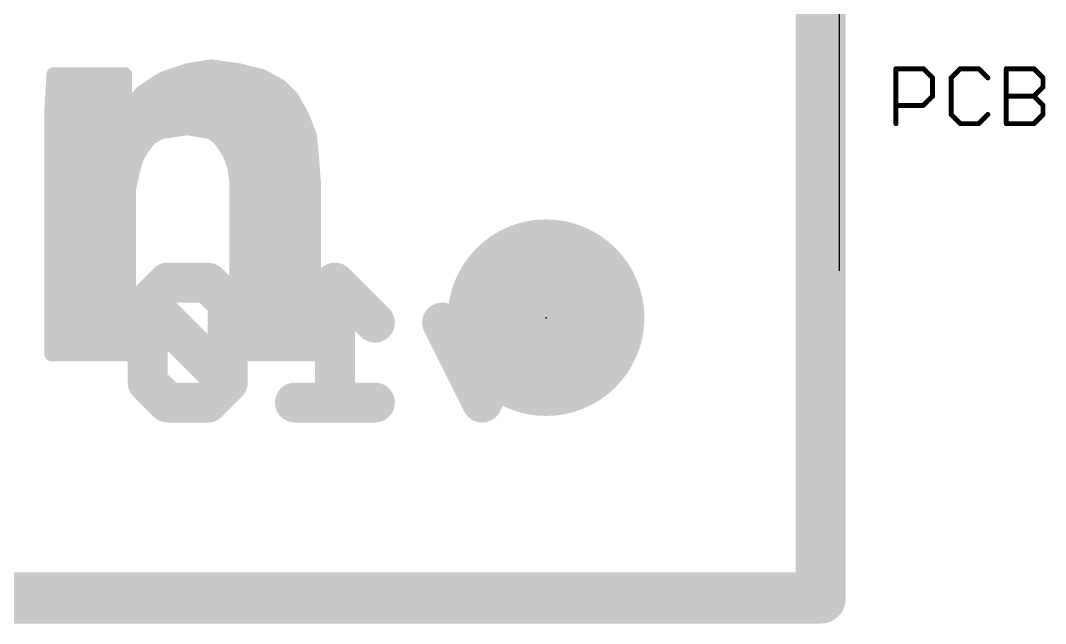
# Model space of a CAD drawing. Extents: x -29 to 78, y -18 to 17.
# Drawn here: x 18.79 to 24, y -0.16 to 2.91 of the extents above; entities that cross this region are included whole.
import ezdxf

# ---------------------------------------------------------------- set-up
doc = ezdxf.new("R2010")
doc.units = 0
for name, color, linetype in [('1', 12, 'CONTINUOUS'), ('16', 132, 'CONTINUOUS'), ('20', 53, 'CONTINUOUS'), ('21', 41, 'CONTINUOUS'), ('23', 53, 'CONTINUOUS'), ('51', 53, 'CONTINUOUS')]:
    doc.layers.add(name, color=color, linetype=linetype)

# ---------------------------------------------------------------- blocks, each defined once
blk = doc.blocks.new('PIE')
at = {"const_width": 0.5}
blk.add_lwpolyline([(0, -0.25, 1), (0, 0.25, 1), (0, -0.25)], format="xyb", dxfattribs=at)

msp = doc.modelspace()

# ---------------------------------------------------------------- linework, layer by layer
at = {"layer": '1', "const_width": 0.254}
for points in [[(22.86, 3.556), (22.86, -0.0318)], [(22.86, -0.0318), (0, -0.0318)]]:
    msp.add_lwpolyline(points, dxfattribs=at)
at = {"layer": '1', "const_width": 0.127}
for points in [[(22.86, -0.0953, 1), (22.86, 0.0317)], [(22.7965, -0.0318, 1), (22.9235, -0.0318)]]:
    msp.add_lwpolyline(points, format="xyb", dxfattribs=at)
at = {"layer": '16'}
for points, const_width in [([(22.86, 3.556), (22.86, -0.0318)], 0.254), ([(19.5391, 1.5753), (19.4374, 1.4736)], 0.2032), ([(19.7425, 1.5753), (19.5391, 1.5753)], 0.2032), ([(19.8442, 1.4736), (19.7425, 1.5753)], 0.2032), ([(20.5926, 1.3719), (20.3892, 1.5753)], 0.2032), ([(20.3892, 1.5753), (20.3892, 0.9652)], 0.2032), ([(19.4374, 1.4736), (19.4374, 1.0669)], 0.2032), ([(19.8442, 1.0669), (19.4374, 1.4736)], 0.2032), ([(19.8442, 1.0669), (19.8442, 1.4736)], 0.2032), ([(21.1377, 0.9652), (20.9343, 1.3719)], 0.2032), ([(21.341, 1.3719), (21.1377, 0.9652)], 0.2032), ([(19.4374, 1.0669), (19.5391, 0.9652)], 0.2032), ([(19.7425, 0.9652), (19.8442, 1.0669)], 0.2032), ([(19.5391, 0.9652), (19.7425, 0.9652)], 0.2032), ([(20.5926, 0.9652), (20.1859, 0.9652)], 0.2032), ([(22.86, -0.0318), (0, -0.0318)], 0.254)]:
    msp.add_lwpolyline(points, dxfattribs=dict(at, const_width=const_width))
for points, const_width in [([(19.5391, 1.6261, 1), (19.5391, 1.5245)], 0.1016), ([(19.5751, 1.5394, 1), (19.5032, 1.6112)], 0.1016), ([(19.7784, 1.6112, 1), (19.7066, 1.5394)], 0.1016), ([(19.7425, 1.5245, 1), (19.7425, 1.6261)], 0.1016), ([(20.4252, 1.6112, 1), (20.3533, 1.5394)], 0.1016), ([(20.44, 1.5753, 1), (20.3384, 1.5753)], 0.1016), ([(19.4734, 1.5096, 1), (19.4015, 1.4377)], 0.1016), ([(19.4882, 1.4736, 1), (19.3866, 1.4736)], 0.1016), ([(19.895, 1.4736, 1), (19.7934, 1.4736)], 0.1016), ([(19.4015, 1.5096, 1), (19.4734, 1.4377)], 0.1016), ([(19.8083, 1.4377, 1), (19.8801, 1.5096)], 0.1016), ([(20.9797, 1.3947, 1), (20.8888, 1.3492)], 0.1016), ([(21.3865, 1.3492, 1), (21.2956, 1.3947)], 0.1016), ([(20.5567, 1.336, 1), (20.6285, 1.4079)], 0.1016), ([(19.4734, 1.1028, 1), (19.4015, 1.031)], 0.1016), ([(19.8801, 1.031, 1), (19.8083, 1.1028)], 0.1016), ([(19.8083, 1.031, 1), (19.8801, 1.1028)], 0.1016), ([(19.3866, 1.0669, 1), (19.4882, 1.0669)], 0.1016), ([(19.7934, 1.0669, 1), (19.895, 1.0669)], 0.1016), ([(19.5391, 1.016, 1), (19.5391, 0.9144)], 0.1016), ([(19.5032, 0.9293, 1), (19.5751, 1.0011)], 0.1016), ([(19.7066, 1.0011, 1), (19.7784, 0.9293)], 0.1016), ([(19.7425, 0.9144, 1), (19.7425, 1.016)], 0.1016), ([(20.1859, 1.016, 1), (20.1859, 0.9144)], 0.1016), ([(20.5926, 0.9144, 1), (20.5926, 1.016)], 0.1016), ([(20.3384, 0.9652, 1), (20.44, 0.9652)], 0.1016), ([(21.0922, 0.9879, 1), (21.1831, 0.9425)], 0.1016), ([(21.0922, 0.9425, 1), (21.1831, 0.9879)], 0.1016), ([(22.86, -0.0953, 1), (22.86, 0.0317)], 0.127), ([(22.7965, -0.0318, 1), (22.9235, -0.0318)], 0.127)]:
    msp.add_lwpolyline(points, format="xyb", dxfattribs=dict(at, const_width=const_width))
at = {"layer": '20', "const_width": 0.2032}
for points in [[(22.86, 17.272), (22.86, 0)], [(22.86, 0), (0, 0)]]:
    msp.add_lwpolyline(points, dxfattribs=at)
at = {"layer": '20', "const_width": 0.1016}
for points in [[(22.86, -0.0508, 1), (22.86, 0.0508)], [(22.8092, 0, 1), (22.9108, 0)]]:
    msp.add_lwpolyline(points, format="xyb", dxfattribs=at)
at = {"layer": '21', "const_width": 0.0762}
for points in [[(19.7, 2.663), (19.76, 2.673)], [(19.76, 2.673), (19.9, 2.653)], [(18.95, 2.453), (18.96, 2.633)], [(18.96, 2.633), (19.32, 2.633)], [(19.32, 2.633), (19.32, 2.433)], [(19.52, 2.613), (19.58, 2.633)], [(19.58, 2.633), (19.64, 2.653)], [(19.64, 2.653), (19.7, 2.663)], [(19.724, 2.667), (19.802, 2.667)], [(19.9, 2.653), (20.02, 2.623)], [(20.02, 2.623), (20.11, 2.573)], [(18.9577, 2.5908), (19.32, 2.5908)], [(19.41, 2.543), (19.47, 2.583)], [(19.47, 2.583), (19.52, 2.613)], [(19.483, 2.5908), (20.078, 2.5908)], [(20.11, 2.573), (20.17, 2.513)], [(19.37, 2.493), (19.41, 2.543)], [(18.9534, 2.5146), (19.32, 2.5146)], [(19.33, 2.433), (19.37, 2.493)], [(19.3873, 2.5146), (20.1684, 2.5146)], [(20.17, 2.513), (20.22, 2.423)], [(18.95, 1.213), (18.95, 2.453)], [(18.95, 2.4384), (19.32, 2.4384)], [(19.32, 2.433), (19.33, 2.433)], [(19.3336, 2.4384), (20.2114, 2.4384)], [(20.22, 2.423), (20.26, 2.323)], [(18.95, 2.3622), (19.6344, 2.3622)], [(19.64, 2.363), (19.57, 2.353)], [(19.7, 2.353), (19.64, 2.363)], [(19.6448, 2.3622), (20.2443, 2.3622)], [(19.45, 2.313), (19.41, 2.263)], [(19.5, 2.343), (19.45, 2.313)], [(19.57, 2.353), (19.5, 2.343)], [(19.76, 2.343), (19.7, 2.353)], [(19.8, 2.313), (19.76, 2.343)], [(19.83, 2.273), (19.8, 2.313)], [(20.26, 2.323), (20.27, 2.213)], [(18.95, 2.286), (19.4284, 2.286)], [(19.41, 2.263), (19.38, 2.213)], [(19.8203, 2.286), (20.2634, 2.286)], [(19.86, 2.223), (19.83, 2.273)], [(18.95, 2.2098), (19.3791, 2.2098)], [(19.38, 2.213), (19.36, 2.143)], [(19.88, 2.163), (19.86, 2.223)], [(19.8644, 2.2098), (20.2702, 2.2098)], [(20.27, 2.213), (20.28, 2.083)], [(19.89, 2.093), (19.88, 2.163)], [(18.95, 2.1336), (19.3579, 2.1336)], [(19.36, 2.143), (19.34, 2.053)], [(19.8842, 2.1336), (20.2761, 2.1336)], [(18.95, 2.0574), (19.341, 2.0574)], [(19.34, 2.053), (19.34, 1.213)], [(19.89, 1.213), (19.89, 2.093)], [(19.89, 2.0574), (20.28, 2.0574)], [(20.28, 2.083), (20.28, 1.213)], [(18.95, 1.9812), (19.34, 1.9812)], [(19.89, 1.9812), (20.28, 1.9812)], [(18.95, 1.905), (19.34, 1.905)], [(19.89, 1.905), (20.28, 1.905)], [(18.95, 1.8288), (19.34, 1.8288)], [(19.89, 1.8288), (20.28, 1.8288)], [(18.95, 1.7526), (19.34, 1.7526)], [(19.89, 1.7526), (20.28, 1.7526)], [(18.95, 1.6764), (19.34, 1.6764)], [(19.89, 1.6764), (20.28, 1.6764)], [(18.95, 1.6002), (19.34, 1.6002)], [(19.89, 1.6002), (20.28, 1.6002)], [(18.95, 1.524), (19.34, 1.524)], [(19.89, 1.524), (20.28, 1.524)], [(18.95, 1.4478), (19.34, 1.4478)], [(19.89, 1.4478), (20.28, 1.4478)], [(18.95, 1.3716), (19.34, 1.3716)], [(19.89, 1.3716), (20.28, 1.3716)], [(18.95, 1.2954), (19.34, 1.2954)], [(19.89, 1.2954), (20.28, 1.2954)], [(18.95, 1.2192), (19.34, 1.2192)], [(19.34, 1.213), (18.95, 1.213)], [(19.89, 1.2192), (20.28, 1.2192)], [(20.28, 1.213), (19.89, 1.213)]]:
    msp.add_lwpolyline(points, dxfattribs=at)
at = {"layer": '21', "const_width": 0.0381}
for points in [[(19.7627, 2.6919, 1), (19.7573, 2.6541)], [(19.7631, 2.6542, 1), (19.7569, 2.6918)], [(18.96, 2.6521, 1), (18.96, 2.6139)], [(18.979, 2.6319, 1), (18.941, 2.6341)], [(19.3391, 2.633, 1), (19.301, 2.633)], [(19.32, 2.6139, 1), (19.32, 2.6521)], [(19.574, 2.6511, 1), (19.586, 2.6149)], [(19.586, 2.6149, 1), (19.574, 2.6511)], [(19.6369, 2.6718, 1), (19.6431, 2.6342)], [(19.646, 2.6349, 1), (19.634, 2.6711)], [(19.6969, 2.6818, 1), (19.7031, 2.6442)], [(19.7031, 2.6442, 1), (19.6969, 2.6818)], [(19.724, 2.6861, 1), (19.724, 2.648)], [(19.802, 2.648, 1), (19.802, 2.6861)], [(19.9046, 2.6715, 1), (19.8954, 2.6345)], [(19.8973, 2.6341, 1), (19.9027, 2.6719)], [(20.0293, 2.6397, 1), (20.0107, 2.6063)], [(20.0154, 2.6045, 1), (20.0246, 2.6415)], [(18.9577, 2.6099, 1), (18.9577, 2.5718)], [(19.32, 2.5718, 1), (19.32, 2.6099)], [(19.4602, 2.5993, 1), (19.4798, 2.5667)], [(19.4806, 2.5671, 1), (19.4594, 2.5989)], [(19.483, 2.6099, 1), (19.483, 2.5718)], [(19.514, 2.6311, 1), (19.526, 2.5949)], [(19.5298, 2.5967, 1), (19.5102, 2.6293)], [(20.078, 2.5718, 1), (20.078, 2.6099)], [(20.1235, 2.5865, 1), (20.0965, 2.5595)], [(20.1007, 2.5563, 1), (20.1193, 2.5897)], [(19.3994, 2.5589, 1), (19.4206, 2.5271)], [(19.4249, 2.5311, 1), (19.3951, 2.5549)], [(18.9534, 2.5337, 1), (18.9534, 2.4956)], [(19.32, 2.4956, 1), (19.32, 2.5337)], [(19.3551, 2.5049, 1), (19.3849, 2.4811)], [(19.3859, 2.4824, 1), (19.3541, 2.5036)], [(19.3873, 2.5337, 1), (19.3873, 2.4956)], [(20.1867, 2.5223, 1), (20.1533, 2.5037)], [(20.1565, 2.4995, 1), (20.1835, 2.5265)], [(20.1684, 2.4956, 1), (20.1684, 2.5337)], [(18.969, 2.453, 1), (18.9309, 2.453)], [(18.95, 2.4575, 1), (18.95, 2.4194)], [(18.931, 2.4541, 1), (18.969, 2.4519)], [(19.32, 2.4521, 1), (19.32, 2.414)], [(19.301, 2.433, 1), (19.3391, 2.433)], [(19.3141, 2.4436, 1), (19.3459, 2.4224)], [(19.3336, 2.4575, 1), (19.3336, 2.4194)], [(19.32, 2.4194, 1), (19.32, 2.4575)], [(19.33, 2.414, 1), (19.33, 2.4521)], [(20.2377, 2.4301, 1), (20.2023, 2.4159)], [(20.2033, 2.4137, 1), (20.2367, 2.4323)], [(20.2114, 2.4194, 1), (20.2114, 2.4575)], [(18.95, 2.3813, 1), (18.95, 2.3432)], [(19.6431, 2.3818, 1), (19.6369, 2.3442)], [(19.6448, 2.3813, 1), (19.6448, 2.3432)], [(19.6344, 2.3432, 1), (19.6344, 2.3813)], [(19.6427, 2.3441, 1), (19.6373, 2.3819)], [(20.2443, 2.3432, 1), (20.2443, 2.3813)], [(19.4402, 2.3293, 1), (19.4598, 2.2967)], [(19.4649, 2.3011, 1), (19.4351, 2.3249)], [(19.4973, 2.3619, 1), (19.5027, 2.3241)], [(19.5098, 2.3267, 1), (19.4902, 2.3593)], [(19.5673, 2.3719, 1), (19.5727, 2.3341)], [(19.5727, 2.3341, 1), (19.5673, 2.3719)], [(19.7031, 2.3718, 1), (19.6969, 2.3342)], [(19.6969, 2.3342, 1), (19.7031, 2.3718)], [(19.7714, 2.3582, 1), (19.7486, 2.3278)], [(19.7569, 2.3242, 1), (19.7631, 2.3618)], [(19.8152, 2.3244, 1), (19.7848, 2.3016)], [(19.7886, 2.2978, 1), (19.8114, 2.3282)], [(20.279, 2.3247, 1), (20.241, 2.3213)], [(20.2423, 2.3159, 1), (20.2777, 2.3301)], [(18.95, 2.3051, 1), (18.95, 2.267)], [(19.3951, 2.2749, 1), (19.4249, 2.2511)], [(19.4263, 2.2532, 1), (19.3937, 2.2728)], [(19.4284, 2.267, 1), (19.4284, 2.3051)], [(19.8203, 2.3051, 1), (19.8203, 2.267)], [(19.8463, 2.2828, 1), (19.8137, 2.2632)], [(19.8148, 2.2616, 1), (19.8452, 2.2844)], [(20.2634, 2.267, 1), (20.2634, 2.3051)], [(18.95, 2.2288, 1), (18.95, 2.1907)], [(19.3637, 2.2228, 1), (19.3963, 2.2032)], [(19.3983, 2.2078, 1), (19.3617, 2.2182)], [(19.3791, 2.1907, 1), (19.3791, 2.2288)], [(19.8781, 2.229, 1), (19.8419, 2.217)], [(19.8437, 2.2132, 1), (19.8763, 2.2328)], [(19.8644, 2.2288, 1), (19.8644, 2.1907)], [(20.289, 2.2145, 1), (20.251, 2.2115)], [(20.2702, 2.1907, 1), (20.2702, 2.2288)], [(19.8989, 2.1657, 1), (19.8611, 2.1603)], [(20.251, 2.2113, 1), (20.289, 2.2147)], [(18.95, 2.1526, 1), (18.95, 2.1145)], [(19.3417, 2.1482, 1), (19.3783, 2.1378)], [(19.3786, 2.1389, 1), (19.3414, 2.1471)], [(19.3579, 2.1145, 1), (19.3579, 2.1526)], [(19.8619, 2.157, 1), (19.8981, 2.169)], [(19.8842, 2.1526, 1), (19.8842, 2.1145)], [(20.2761, 2.1145, 1), (20.2761, 2.1526)], [(18.95, 2.0764, 1), (18.95, 2.0383)], [(19.359, 2.053, 1), (19.3209, 2.053)], [(19.341, 2.0383, 1), (19.341, 2.0764)], [(19.9091, 2.093, 1), (19.871, 2.093)], [(19.89, 2.0764, 1), (19.89, 2.0383)], [(19.8711, 2.0903, 1), (19.9089, 2.0957)], [(20.2991, 2.083, 1), (20.261, 2.083)], [(20.261, 2.0815, 1), (20.299, 2.0845)], [(20.28, 2.0383, 1), (20.28, 2.0764)], [(19.3214, 2.0571, 1), (19.3586, 2.0489)], [(18.95, 2.0002, 1), (18.95, 1.9622)], [(19.34, 1.9622, 1), (19.34, 2.0002)], [(19.89, 2.0002, 1), (19.89, 1.9622)], [(20.28, 1.9622, 1), (20.28, 2.0002)], [(18.95, 1.9241, 1), (18.95, 1.886)], [(19.34, 1.886, 1), (19.34, 1.9241)], [(19.89, 1.9241, 1), (19.89, 1.886)], [(20.28, 1.886, 1), (20.28, 1.9241)], [(18.95, 1.8478, 1), (18.95, 1.8097)], [(19.34, 1.8097, 1), (19.34, 1.8478)], [(19.89, 1.8478, 1), (19.89, 1.8097)], [(20.28, 1.8097, 1), (20.28, 1.8478)], [(18.95, 1.7717, 1), (18.95, 1.7336)], [(19.34, 1.7336, 1), (19.34, 1.7717)], [(19.89, 1.7717, 1), (19.89, 1.7336)], [(20.28, 1.7336, 1), (20.28, 1.7717)], [(18.95, 1.6955, 1), (18.95, 1.6574)], [(19.34, 1.6574, 1), (19.34, 1.6955)], [(19.89, 1.6955, 1), (19.89, 1.6574)], [(20.28, 1.6574, 1), (20.28, 1.6955)], [(18.95, 1.6193, 1), (18.95, 1.5812)], [(19.34, 1.5812, 1), (19.34, 1.6193)], [(19.89, 1.6193, 1), (19.89, 1.5812)], [(20.28, 1.5812, 1), (20.28, 1.6193)], [(18.95, 1.5431, 1), (18.95, 1.505)], [(19.34, 1.505, 1), (19.34, 1.5431)], [(19.89, 1.5431, 1), (19.89, 1.505)], [(20.28, 1.505, 1), (20.28, 1.5431)], [(18.95, 1.4668, 1), (18.95, 1.4287)], [(19.34, 1.4287, 1), (19.34, 1.4668)], [(19.89, 1.4668, 1), (19.89, 1.4287)], [(20.28, 1.4287, 1), (20.28, 1.4668)], [(18.95, 1.3907, 1), (18.95, 1.3526)], [(19.34, 1.3526, 1), (19.34, 1.3907)], [(19.89, 1.3907, 1), (19.89, 1.3526)], [(20.28, 1.3526, 1), (20.28, 1.3907)], [(18.95, 1.3145, 1), (18.95, 1.2764)], [(19.34, 1.2764, 1), (19.34, 1.3145)], [(19.89, 1.3145, 1), (19.89, 1.2764)], [(20.28, 1.2764, 1), (20.28, 1.3145)], [(18.95, 1.2383, 1), (18.95, 1.2002)], [(18.95, 1.2321, 1), (18.95, 1.194)], [(19.34, 1.2002, 1), (19.34, 1.2383)], [(19.34, 1.194, 1), (19.34, 1.2321)], [(19.89, 1.2383, 1), (19.89, 1.2002)], [(19.89, 1.2321, 1), (19.89, 1.194)], [(20.28, 1.2002, 1), (20.28, 1.2383)], [(20.28, 1.194, 1), (20.28, 1.2321)], [(18.9309, 1.213, 1), (18.969, 1.213)], [(19.3209, 1.213, 1), (19.359, 1.213)], [(19.871, 1.213, 1), (19.9091, 1.213)], [(20.261, 1.213, 1), (20.2991, 1.213)]]:
    msp.add_lwpolyline(points, format="xyb", dxfattribs=at)
at = {"layer": '23'}
msp.add_point((21.463, 1.397), dxfattribs=at)
at = {"layer": '51'}
msp.add_line((22.955, 1.636), (22.955, 8.636), dxfattribs=at)
at = {"layer": '51', "const_width": 0.0127}
for points in [[(23.2421, 2.6699, 1), (23.2421, 2.6572)], [(23.2485, 2.6635, 1), (23.2358, 2.6635)], [(23.3864, 2.668, 1), (23.3775, 2.659)], [(23.3819, 2.6572, 1), (23.3819, 2.6699)], [(23.5694, 2.6699, 1), (23.5694, 2.6572)], [(23.5739, 2.659, 1), (23.5649, 2.668)], [(23.6671, 2.668, 1), (23.6581, 2.659)], [(23.6626, 2.6572, 1), (23.6626, 2.6699)], [(23.8034, 2.6699, 1), (23.8034, 2.6572)], [(23.8098, 2.6635, 1), (23.7971, 2.6635)], [(23.9477, 2.668, 1), (23.9388, 2.659)], [(23.9433, 2.6572, 1), (23.9433, 2.6699)], [(23.4349, 2.6169, 1), (23.4222, 2.6169)], [(23.4241, 2.6124, 1), (23.433, 2.6214)], [(23.5291, 2.6169, 1), (23.5164, 2.6169)], [(23.5183, 2.6214, 1), (23.5273, 2.6124)], [(23.7047, 2.6124, 1), (23.7137, 2.6214)], [(23.9962, 2.6169, 1), (23.9835, 2.6169)], [(23.9854, 2.6124, 1), (23.9943, 2.6214)], [(23.9835, 2.5703, 1), (23.9962, 2.5703)], [(23.9943, 2.5658, 1), (23.9854, 2.5748)], [(23.4222, 2.5237, 1), (23.4349, 2.5237)], [(23.433, 2.5192, 1), (23.4241, 2.5282)], [(23.8034, 2.5301, 1), (23.8034, 2.5174)], [(23.9477, 2.5282, 1), (23.9388, 2.5192)], [(23.9388, 2.5282, 1), (23.9477, 2.5192)], [(23.9433, 2.5174, 1), (23.9433, 2.5301)], [(23.2421, 2.4835, 1), (23.2421, 2.4708)], [(23.3775, 2.4816, 1), (23.3864, 2.4726)], [(23.3819, 2.4708, 1), (23.3819, 2.4835)], [(23.9962, 2.4771, 1), (23.9835, 2.4771)], [(23.9854, 2.4726, 1), (23.9943, 2.4816)], [(23.5273, 2.435, 1), (23.5183, 2.426)], [(23.5164, 2.4305, 1), (23.5291, 2.4305)], [(23.7137, 2.426, 1), (23.7047, 2.435)], [(23.9835, 2.4305, 1), (23.9962, 2.4305)], [(23.9943, 2.426, 1), (23.9854, 2.435)], [(23.2358, 2.3839, 1), (23.2485, 2.3839)], [(23.5694, 2.3902, 1), (23.5694, 2.3776)], [(23.5649, 2.3794, 1), (23.5739, 2.3884)], [(23.6581, 2.3884, 1), (23.6671, 2.3794)], [(23.6626, 2.3776, 1), (23.6626, 2.3902)], [(23.8034, 2.3902, 1), (23.8034, 2.3776)], [(23.7971, 2.3839, 1), (23.8098, 2.3839)], [(23.9388, 2.3884, 1), (23.9477, 2.3794)], [(23.9433, 2.3776, 1), (23.9433, 2.3902)]]:
    msp.add_lwpolyline(points, format="xyb", dxfattribs=at)
at = {"layer": '51', "const_width": 0.0254}
for points in [[(23.2421, 2.3839), (23.2421, 2.6635)], [(23.2421, 2.6635), (23.3819, 2.6635)], [(23.3819, 2.6635), (23.4286, 2.6169)], [(23.5694, 2.6635), (23.5228, 2.6169)], [(23.6626, 2.6635), (23.5694, 2.6635)], [(23.7092, 2.6169), (23.6626, 2.6635)], [(23.8034, 2.3839), (23.8034, 2.6635)], [(23.8034, 2.6635), (23.9433, 2.6635)], [(23.9433, 2.6635), (23.9899, 2.6169)], [(23.4286, 2.6169), (23.4286, 2.5237)], [(23.5228, 2.6169), (23.5228, 2.4305)], [(23.9899, 2.6169), (23.9899, 2.5703)], [(23.9899, 2.5703), (23.9433, 2.5237)], [(23.4286, 2.5237), (23.3819, 2.4771)], [(23.8034, 2.5237), (23.9433, 2.5237)], [(23.9433, 2.5237), (23.9899, 2.4771)], [(23.3819, 2.4771), (23.2421, 2.4771)], [(23.9899, 2.4771), (23.9899, 2.4305)], [(23.5228, 2.4305), (23.5694, 2.3839)], [(23.6626, 2.3839), (23.7092, 2.4305)], [(23.9899, 2.4305), (23.9433, 2.3839)], [(23.5694, 2.3839), (23.6626, 2.3839)], [(23.9433, 2.3839), (23.8034, 2.3839)]]:
    msp.add_lwpolyline(points, dxfattribs=at)

# ---------------------------------------------------------------- block references
at = {"layer": '1'}
msp.add_blockref('PIE', (21.463, 1.397), dxfattribs=at)

doc.saveas('drawing.dxf')
